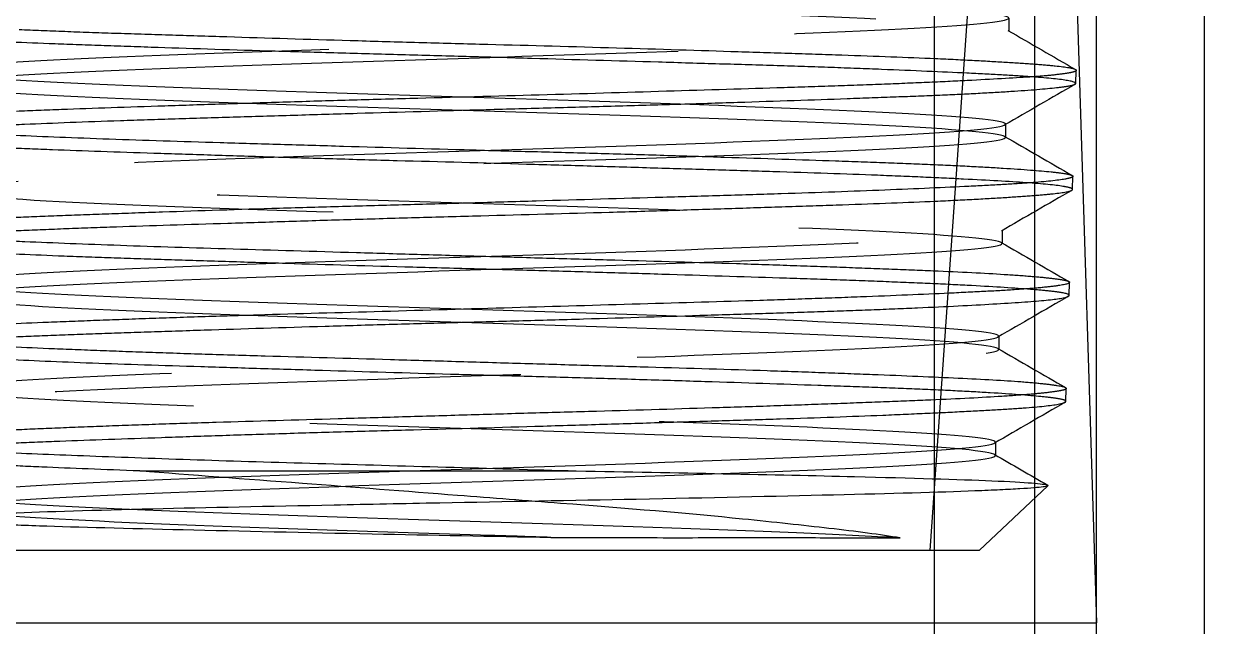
# Model space of a CAD drawing. Header units: millimetres. Extents: x -46397 to 283259, y -8690 to 23983.
# Drawn here: x 190693.79 to 190726.29, y 1613.79 to 1629.93 of the extents above; entities that cross this region are included whole.
import ezdxf

# ---------------------------------------------------------------- set-up
doc = ezdxf.new("R2010")
doc.units = ezdxf.units.MM
doc.linetypes.add('CENTER', pattern=[2, 1.25, -0.25, 0.25, -0.25])
doc.layers.get('Defpoints').update_dxf_attribs({"lineweight": 0})
doc.layers.add('DIM', color=8, linetype='Continuous')
doc.layers.add('mDƯỜNG TÂM', color=8, linetype='CENTER', lineweight=0)
doc.styles.add('GHI CHÚ 1', font='isocp_IV25.ttf', dxfattribs={"width": 0.8})
doc.dimstyles.new('1-30SCALE', dxfattribs={"dimtxt": 75, "dimasz": 75, "dimexe": 37.5, "dimexo": 30, "dimgap": 30, "dimtad": 1, "dimtoh": 1, "dimdec": 0, "dimdsep": 46, "dimtxsty": 'GHI CHÚ 1', "dimcen": 0.09, "dimclrd": 256, "dimclre": 256, "dimclrt": 2, "dimadec": 0, "dimazin": 0, "dimtfac": 1, "dimtdec": 0, "dimtofl": 0, "dimtmove": 0, "dimatfit": 3, "dimfxl": 1, "dimlwd": 0, "dimlwe": 0, "dimarcsym": 0})

# ---------------------------------------------------------------- blocks, each defined once
blk = doc.blocks.new('jh')
at = {"layer": 'mDƯỜNG TÂM', "color": 8, "ltscale": 50, "extrusion": (0, 1, 0)}
for p, q in [((567.274, 1412.577), (567.274, 1590.132)), ((570.54, 1590.132), (571.618, 1555.635)), ((569.971, 1537.624), (569.971, 1584.666)), ((571.618, 1412.577), (571.618, 1584.666)), ((574.519, 1537.624), (574.519, 1584.666)), ((567.159, 1557.582), (568.858, 1581.878)), ((569.266, 1571.868), (569.266, 1571.512)), ((571.067, 1570.111), (571.078, 1570.464)), ((569.179, 1569.022), (569.179, 1568.666)), ((570.978, 1567.267), (570.989, 1567.62)), ((569.09, 1566.176), (569.09, 1565.821)), ((570.89, 1564.424), (570.901, 1564.775)), ((568.998, 1563.331), (568.998, 1562.976)), ((570.801, 1561.58), (570.812, 1561.929)), ((568.908, 1560.487), (568.908, 1560.131)), ((545.957, 1559.715), (557.661, 1559.715)), ((568.473, 1557.582), (570.319, 1559.316)), ((568.473, 1557.582), (541.362, 1557.582)), ((538.218, 1555.635), (571.618, 1555.635))]:
    blk.add_line(p, q, dxfattribs=at)
at = {"layer": 'mDƯỜNG TÂM', "color": 8, "ltscale": 50}
blk.add_lwpolyline([(-606, 1500), (-606, 1549.993, -0.28449), (-491.034, 1738.664, -0.238987), (491.034, 1738.664, -0.28449), (606, 1549.993), (606, 1500)], format="xyb", close=True, dxfattribs=at)
blk.add_lwpolyline([(-600, 1500), (-600, 1550.014, -0.284518), (-488.321, 1733.312, -0.238987), (488.321, 1733.312, -0.284518), (600, 1550.014), (600, 1500)], format="xyb", dxfattribs=at)
for points, knots in [([(556.984, 1557.93), (556.451, 1557.947), (555.913, 1557.965), (552.412, 1558.079), (549.425, 1558.175), (544.546, 1558.368), (542.667, 1558.464), (540.754, 1558.657), (540.725, 1558.753), (542.536, 1558.946), (544.37, 1559.042), (549.196, 1559.235), (552.174, 1559.331), (558.118, 1559.523), (561.068, 1559.62), (565.792, 1559.812), (567.552, 1559.909), (569.192, 1560.101), (569.068, 1560.198), (566.975, 1560.39), (565.013, 1560.487), (560.007, 1560.679), (556.977, 1560.776), (551.025, 1560.968), (548.119, 1561.064), (543.565, 1561.257), (541.928, 1561.353), (540.566, 1561.546), (540.845, 1561.642), (543.216, 1561.835), (545.302, 1561.931), (550.478, 1562.124), (553.553, 1562.22), (559.497, 1562.413), (562.351, 1562.509), (566.725, 1562.702), (568.233, 1562.798), (569.312, 1562.991), (568.879, 1563.087), (566.233, 1563.28), (564.027, 1563.376), (558.694, 1563.569), (555.581, 1563.665), (549.658, 1563.858), (546.863, 1563.954), (542.682, 1564.146), (541.307, 1564.243), (540.516, 1564.435), (541.103, 1564.532), (544.019, 1564.724), (546.34, 1564.821), (551.819, 1565.013), (554.962, 1565.11), (560.849, 1565.302), (563.577, 1565.399), (567.555, 1565.591), (568.793, 1565.687), (569.292, 1565.88), (568.551, 1565.976), (565.37, 1566.169), (562.939, 1566.265), (557.327, 1566.458), (554.161, 1566.554), (548.324, 1566.747), (545.67, 1566.843), (541.907, 1567.036), (540.81, 1567.132), (540.606, 1567.325), (541.5, 1567.421), (544.94, 1567.614), (547.476, 1567.71), (553.208, 1567.903), (556.389, 1567.999), (562.161, 1568.192), (564.735, 1568.288), (568.272, 1568.481), (569.224, 1568.577), (569.131, 1568.77), (568.085, 1568.866), (564.394, 1569.058), (561.759, 1569.155), (555.919, 1569.347), (552.73, 1569.444), (547.039, 1569.636), (544.551, 1569.733), (541.25, 1569.925), (540.445, 1570.022), (540.837, 1570.214), (542.033, 1570.311), (545.969, 1570.503), (548.698, 1570.599), (554.632, 1570.792), (557.82, 1570.888), (563.418, 1571.081), (565.811, 1571.177), (568.867, 1571.37), (569.522, 1571.466), (568.83, 1571.659), (567.485, 1571.755), (563.313, 1571.948), (560.497, 1572.044), (554.483, 1572.237), (551.302, 1572.333), (545.813, 1572.526), (543.52, 1572.622), (540.718, 1572.815), (540.217, 1572.911), (541.209, 1573.104), (542.699, 1573.2), (547.099, 1573.393), (549.996, 1573.489), (556.076, 1573.681), (559.241, 1573.778), (564.608, 1573.97), (566.794, 1574.067), (569.334, 1574.259), (569.68, 1574.356), (568.389, 1574.548), (566.755, 1574.645), (562.137, 1574.837), (559.165, 1574.934), (553.034, 1575.126), (549.892, 1575.222), (544.662, 1575.415), (542.587, 1575.511), (540.318, 1575.704), (540.13, 1575.8), (541.719, 1575.993), (543.493, 1576.089), (548.319, 1576.282), (551.359, 1576.378), (557.527, 1576.571), (560.637, 1576.667), (565.718, 1576.86), (567.674, 1576.956), (569.666, 1577.149), (569.696, 1577.245), (567.81, 1577.438), (565.9, 1577.534), (560.875, 1577.727), (557.774, 1577.823), (551.585, 1578.016), (548.513, 1578.112), (543.596, 1578.304), (541.763, 1578.401), (540.056, 1578.593), (540.186, 1578.69), (542.364, 1578.882), (544.408, 1578.979), (549.62, 1579.171), (552.774, 1579.268), (558.97, 1579.46), (561.995, 1579.557), (566.736, 1579.749), (568.44, 1579.845), (569.858, 1580.038), (569.568, 1580.134), (567.099, 1580.327), (564.927, 1580.423), (559.539, 1580.616), (556.338, 1580.712), (550.15, 1580.905), (547.18, 1581.001), (542.627, 1581.194), (541.058, 1581.29), (539.935, 1581.483), (540.386, 1581.579), (543.14, 1581.772), (545.437, 1581.868), (550.988, 1582.061), (554.227, 1582.157), (560.392, 1582.35), (563.301, 1582.446), (567.652, 1582.639), (569.084, 1582.735), (569.906, 1582.928), (569.295, 1583.024), (566.26, 1583.216), (563.844, 1583.313), (558.142, 1583.505), (554.871, 1583.602), (548.745, 1583.794), (545.906, 1583.891), (541.767, 1584.083), (540.478, 1584.18), (539.96, 1584.372), (540.731, 1584.469), (542.967, 1584.599), (543.655, 1584.632), (544.43, 1584.666)], [0.0142017, 0.0142017, 0.0142017, 0.0142017, 0.015625, 0.015625, 0.0234375, 0.0234375, 0.03125, 0.03125, 0.0390625, 0.0390625, 0.046875, 0.046875, 0.0546875, 0.0546875, 0.0625, 0.0625, 0.0703125, 0.0703125, 0.078125, 0.078125, 0.0859375, 0.0859375, 0.09375, 0.09375, 0.1015625, 0.1015625, 0.109375, 0.109375, 0.1171875, 0.1171875, 0.125, 0.125, 0.1328125, 0.1328125, 0.140625, 0.140625, 0.1484375, 0.1484375, 0.15625, 0.15625, 0.1640625, 0.1640625, 0.171875, 0.171875, 0.1796875, 0.1796875, 0.1875, 0.1875, 0.1953125, 0.1953125, 0.203125, 0.203125, 0.2109375, 0.2109375, 0.21875, 0.21875, 0.2265625, 0.2265625, 0.234375, 0.234375, 0.2421875, 0.2421875, 0.25, 0.25, 0.2578125, 0.2578125, 0.265625, 0.265625, 0.2734375, 0.2734375, 0.28125, 0.28125, 0.2890625, 0.2890625, 0.296875, 0.296875, 0.3046875, 0.3046875, 0.3125, 0.3125, 0.3203125, 0.3203125, 0.328125, 0.328125, 0.3359375, 0.3359375, 0.34375, 0.34375, 0.3515625, 0.3515625, 0.359375, 0.359375, 0.3671875, 0.3671875, 0.375, 0.375, 0.3828125, 0.3828125, 0.390625, 0.390625, 0.3984375, 0.3984375, 0.40625, 0.40625, 0.4140625, 0.4140625, 0.421875, 0.421875, 0.4296875, 0.4296875, 0.4375, 0.4375, 0.4453125, 0.4453125, 0.453125, 0.453125, 0.4609375, 0.4609375, 0.46875, 0.46875, 0.4765625, 0.4765625, 0.484375, 0.484375, 0.4921875, 0.4921875, 0.5, 0.5, 0.5078125, 0.5078125, 0.515625, 0.515625, 0.5234375, 0.5234375, 0.53125, 0.53125, 0.5390625, 0.5390625, 0.546875, 0.546875, 0.5546875, 0.5546875, 0.5625, 0.5625, 0.5703125, 0.5703125, 0.578125, 0.578125, 0.5859375, 0.5859375, 0.59375, 0.59375, 0.6015625, 0.6015625, 0.609375, 0.609375, 0.6171875, 0.6171875, 0.625, 0.625, 0.6328125, 0.6328125, 0.640625, 0.640625, 0.6484375, 0.6484375, 0.65625, 0.65625, 0.6640625, 0.6640625, 0.671875, 0.671875, 0.6796875, 0.6796875, 0.6875, 0.6875, 0.6953125, 0.6953125, 0.703125, 0.703125, 0.7109375, 0.7109375, 0.71875, 0.71875, 0.7265625, 0.7265625, 0.734375, 0.734375, 0.7371154, 0.7371154, 0.7371154, 0.7371154]), ([(566.355, 1557.916), (565.579, 1557.96), (564.641, 1558.005), (561.254, 1558.145), (558.335, 1558.242), (552.412, 1558.434), (549.425, 1558.531), (544.546, 1558.723), (542.667, 1558.82), (540.754, 1559.012), (540.725, 1559.109), (542.536, 1559.301), (544.37, 1559.398), (549.196, 1559.59), (552.174, 1559.686), (558.118, 1559.879), (561.068, 1559.975), (565.792, 1560.168), (567.552, 1560.264), (569.192, 1560.457), (569.068, 1560.553), (566.975, 1560.746), (565.013, 1560.842), (560.007, 1561.035), (556.977, 1561.131), (551.025, 1561.324), (548.119, 1561.42), (543.565, 1561.613), (541.928, 1561.709), (540.566, 1561.902), (540.845, 1561.998), (543.216, 1562.191), (545.302, 1562.287), (550.478, 1562.48), (553.553, 1562.576), (559.497, 1562.768), (562.351, 1562.865), (566.725, 1563.057), (568.233, 1563.154), (569.312, 1563.346), (568.879, 1563.443), (566.233, 1563.635), (564.027, 1563.732), (558.694, 1563.924), (555.581, 1564.021), (549.658, 1564.213), (546.863, 1564.309), (542.682, 1564.502), (541.307, 1564.598), (540.516, 1564.791), (541.103, 1564.887), (544.019, 1565.08), (546.34, 1565.176), (551.819, 1565.369), (554.962, 1565.465), (560.849, 1565.658), (563.577, 1565.754), (567.555, 1565.947), (568.793, 1566.043), (569.292, 1566.236), (568.551, 1566.332), (565.37, 1566.525), (562.939, 1566.621), (557.327, 1566.814), (554.161, 1566.91), (548.324, 1567.103), (545.67, 1567.199), (541.907, 1567.391), (540.81, 1567.488), (540.606, 1567.68), (541.5, 1567.777), (544.94, 1567.969), (547.476, 1568.066), (553.208, 1568.258), (556.389, 1568.355), (562.161, 1568.547), (564.735, 1568.644), (568.272, 1568.836), (569.224, 1568.932), (569.131, 1569.125), (568.085, 1569.221), (564.394, 1569.414), (561.759, 1569.51), (555.919, 1569.703), (552.73, 1569.799), (547.039, 1569.992), (544.551, 1570.088), (541.25, 1570.281), (540.445, 1570.377), (540.837, 1570.57), (542.033, 1570.666), (545.969, 1570.859), (548.698, 1570.955), (554.632, 1571.148), (557.82, 1571.244), (563.418, 1571.437), (565.811, 1571.533), (568.867, 1571.726), (569.522, 1571.822), (568.83, 1572.015), (567.485, 1572.111), (563.313, 1572.303), (560.497, 1572.4), (554.483, 1572.592), (551.302, 1572.689), (545.813, 1572.881), (543.52, 1572.978), (540.718, 1573.17), (540.217, 1573.267), (541.209, 1573.459), (542.699, 1573.556), (547.099, 1573.748), (549.996, 1573.844), (556.076, 1574.037), (559.241, 1574.133), (564.608, 1574.326), (566.794, 1574.422), (569.334, 1574.615), (569.68, 1574.711), (568.389, 1574.904), (566.755, 1575), (562.137, 1575.193), (559.165, 1575.289), (553.034, 1575.482), (549.892, 1575.578), (544.662, 1575.771), (542.587, 1575.867), (540.318, 1576.06), (540.13, 1576.156), (541.719, 1576.349), (543.493, 1576.445), (548.319, 1576.638), (551.359, 1576.734), (557.527, 1576.926), (560.637, 1577.023), (565.718, 1577.215), (567.674, 1577.312), (569.666, 1577.504), (569.696, 1577.601), (567.81, 1577.793), (565.9, 1577.89), (560.875, 1578.082), (557.774, 1578.179), (551.585, 1578.371), (548.513, 1578.467), (543.596, 1578.66), (541.763, 1578.756), (540.056, 1578.949), (540.186, 1579.045), (542.364, 1579.238), (544.408, 1579.334), (549.62, 1579.527), (552.774, 1579.623), (558.97, 1579.816), (561.995, 1579.912), (566.736, 1580.105), (568.44, 1580.201), (569.858, 1580.394), (569.568, 1580.49), (567.099, 1580.683), (564.927, 1580.779), (559.539, 1580.972), (556.338, 1581.068), (550.15, 1581.261), (547.18, 1581.357), (542.627, 1581.549), (541.058, 1581.646), (539.935, 1581.838), (540.386, 1581.935), (543.14, 1582.127), (545.437, 1582.224), (550.988, 1582.416), (554.227, 1582.513), (560.392, 1582.705), (563.301, 1582.802), (567.652, 1582.994), (569.084, 1583.091), (569.906, 1583.283), (569.295, 1583.379), (566.26, 1583.572), (563.844, 1583.668), (558.142, 1583.861), (554.871, 1583.957), (548.745, 1584.15), (545.906, 1584.246), (541.767, 1584.439), (540.478, 1584.535), (540.188, 1584.643), (540.172, 1584.655), (540.17, 1584.666)], [0.0042069, 0.0042069, 0.0042069, 0.0042069, 0.0078125, 0.0078125, 0.015625, 0.015625, 0.0234375, 0.0234375, 0.03125, 0.03125, 0.0390625, 0.0390625, 0.046875, 0.046875, 0.0546875, 0.0546875, 0.0625, 0.0625, 0.0703125, 0.0703125, 0.078125, 0.078125, 0.0859375, 0.0859375, 0.09375, 0.09375, 0.1015625, 0.1015625, 0.109375, 0.109375, 0.1171875, 0.1171875, 0.125, 0.125, 0.1328125, 0.1328125, 0.140625, 0.140625, 0.1484375, 0.1484375, 0.15625, 0.15625, 0.1640625, 0.1640625, 0.171875, 0.171875, 0.1796875, 0.1796875, 0.1875, 0.1875, 0.1953125, 0.1953125, 0.203125, 0.203125, 0.2109375, 0.2109375, 0.21875, 0.21875, 0.2265625, 0.2265625, 0.234375, 0.234375, 0.2421875, 0.2421875, 0.25, 0.25, 0.2578125, 0.2578125, 0.265625, 0.265625, 0.2734375, 0.2734375, 0.28125, 0.28125, 0.2890625, 0.2890625, 0.296875, 0.296875, 0.3046875, 0.3046875, 0.3125, 0.3125, 0.3203125, 0.3203125, 0.328125, 0.328125, 0.3359375, 0.3359375, 0.34375, 0.34375, 0.3515625, 0.3515625, 0.359375, 0.359375, 0.3671875, 0.3671875, 0.375, 0.375, 0.3828125, 0.3828125, 0.390625, 0.390625, 0.3984375, 0.3984375, 0.40625, 0.40625, 0.4140625, 0.4140625, 0.421875, 0.421875, 0.4296875, 0.4296875, 0.4375, 0.4375, 0.4453125, 0.4453125, 0.453125, 0.453125, 0.4609375, 0.4609375, 0.46875, 0.46875, 0.4765625, 0.4765625, 0.484375, 0.484375, 0.4921875, 0.4921875, 0.5, 0.5, 0.5078125, 0.5078125, 0.515625, 0.515625, 0.5234375, 0.5234375, 0.53125, 0.53125, 0.5390625, 0.5390625, 0.546875, 0.546875, 0.5546875, 0.5546875, 0.5625, 0.5625, 0.5703125, 0.5703125, 0.578125, 0.578125, 0.5859375, 0.5859375, 0.59375, 0.59375, 0.6015625, 0.6015625, 0.609375, 0.609375, 0.6171875, 0.6171875, 0.625, 0.625, 0.6328125, 0.6328125, 0.640625, 0.640625, 0.6484375, 0.6484375, 0.65625, 0.65625, 0.6640625, 0.6640625, 0.671875, 0.671875, 0.6796875, 0.6796875, 0.6875, 0.6875, 0.6953125, 0.6953125, 0.703125, 0.703125, 0.7109375, 0.7109375, 0.71875, 0.71875, 0.7265625, 0.7265625, 0.7275, 0.7275, 0.7275, 0.7275]), ([(543.94, 1571.511), (544.369, 1571.494), (544.817, 1571.479), (545.282, 1571.463), (545.748, 1571.448), (546.231, 1571.432), (546.733, 1571.416)], [0.482545241, 0.482545241, 0.482545241, 0.482545241, 0.483659157, 0.483659157, 0.483659157, 0.484773073, 0.484773073, 0.484773073, 0.484773073]), ([(554.714, 1570.832), (554.131, 1570.848), (553.552, 1570.865), (552.977, 1570.88), (552.402, 1570.896), (551.832, 1570.912), (551.265, 1570.927)], [0.249323701, 0.249323701, 0.249323701, 0.249323701, 0.250431806, 0.250431806, 0.250431806, 0.251539912, 0.251539912, 0.251539912, 0.251539912]), ([(567.298, 1570.782), (567.674, 1570.765), (568.027, 1570.748), (568.35, 1570.731), (568.673, 1570.714), (568.968, 1570.697), (569.237, 1570.681)], [0.499253976, 0.499253976, 0.499253976, 0.499253976, 0.500367891, 0.500367891, 0.500367891, 0.501481807, 0.501481807, 0.501481807, 0.501481807]), ([(568.143, 1570.388), (567.477, 1570.42), (566.715, 1570.454), (565.856, 1570.488), (565.426, 1570.505), (564.972, 1570.522), (564.504, 1570.539)], [0.239350753, 0.239350753, 0.239350753, 0.239350753, 0.241566963, 0.241566963, 0.241566963, 0.242675069, 0.242675069, 0.242675069, 0.242675069]), ([(569.237, 1570.681), (569.505, 1570.664), (569.746, 1570.648), (569.959, 1570.632), (570.173, 1570.616), (570.358, 1570.6), (570.511, 1570.584)], [0.501481807, 0.501481807, 0.501481807, 0.501481807, 0.502595723, 0.502595723, 0.502595723, 0.503709638, 0.503709638, 0.503709638, 0.503709638]), ([(570.856, 1570.387), (570.76, 1570.371), (570.634, 1570.355), (570.477, 1570.339), (570.32, 1570.323), (570.13, 1570.307), (569.912, 1570.291)], [0.508165301, 0.508165301, 0.508165301, 0.508165301, 0.509279217, 0.509279217, 0.509279217, 0.510393132, 0.510393132, 0.510393132, 0.510393132]), ([(567.215, 1570.144), (566.835, 1570.127), (566.434, 1570.11), (566.013, 1570.094), (565.592, 1570.077), (565.15, 1570.061), (564.688, 1570.045)], [0.513734879, 0.513734879, 0.513734879, 0.513734879, 0.514848795, 0.514848795, 0.514848795, 0.51596271, 0.51596271, 0.51596271, 0.51596271]), ([(571.056, 1570.095), (571.099, 1570.127), (571.018, 1570.16), (570.81, 1570.195), (570.601, 1570.229), (570.271, 1570.262), (569.826, 1570.294)], [0.232702121, 0.232702121, 0.232702121, 0.232702121, 0.234918331, 0.234918331, 0.234918331, 0.237134542, 0.237134542, 0.237134542, 0.237134542]), ([(553.195, 1569.705), (552.612, 1569.689), (552.034, 1569.673), (551.467, 1569.657), (550.9, 1569.641), (550.342, 1569.624), (549.793, 1569.607), (549.244, 1569.59), (548.704, 1569.573), (548.173, 1569.556)], [0.52376012, 0.52376012, 0.52376012, 0.52376012, 0.524874036, 0.524874036, 0.524874036, 0.525987951, 0.525987951, 0.525987951, 0.527101867, 0.527101867, 0.527101867, 0.527101867]), ([(560.371, 1569.556), (560.919, 1569.573), (561.463, 1569.59), (561.987, 1569.607), (563.036, 1569.641), (564.017, 1569.675), (564.929, 1569.707)], [0.220512962, 0.220512962, 0.220512962, 0.220512962, 0.221621067, 0.221621067, 0.221621067, 0.223837278, 0.223837278, 0.223837278, 0.223837278]), ([(552.857, 1568.037), (552.279, 1568.053), (551.699, 1568.069), (551.133, 1568.085), (550.567, 1568.101), (550.012, 1568.118), (549.467, 1568.135)], [0.186161697, 0.186161697, 0.186161697, 0.186161697, 0.187269802, 0.187269802, 0.187269802, 0.188377907, 0.188377907, 0.188377907, 0.188377907]), ([(560.015, 1568.186), (560.569, 1568.169), (561.116, 1568.152), (561.644, 1568.135), (562.7, 1568.101), (563.693, 1568.067), (564.623, 1568.035)], [0.558291505, 0.558291505, 0.558291505, 0.558291505, 0.55940542, 0.55940542, 0.55940542, 0.561633252, 0.561633252, 0.561633252, 0.561633252]), ([(565.746, 1567.647), (564.889, 1567.68), (563.954, 1567.711), (562.941, 1567.743), (562.434, 1567.758), (561.91, 1567.774), (561.378, 1567.79)], [0.177296854, 0.177296854, 0.177296854, 0.177296854, 0.179513065, 0.179513065, 0.179513065, 0.18062117, 0.18062117, 0.18062117, 0.18062117]), ([(570.402, 1567.74), (570.558, 1567.724), (570.685, 1567.708), (570.779, 1567.693), (570.873, 1567.677), (570.935, 1567.661), (570.966, 1567.645)], [0.568316746, 0.568316746, 0.568316746, 0.568316746, 0.569430661, 0.569430661, 0.569430661, 0.570544577, 0.570544577, 0.570544577, 0.570544577]), ([(570.966, 1567.645), (570.997, 1567.629), (570.997, 1567.613), (570.965, 1567.596), (570.934, 1567.579), (570.87, 1567.562), (570.774, 1567.545)], [0.570544577, 0.570544577, 0.570544577, 0.570544577, 0.571658493, 0.571658493, 0.571658493, 0.572772408, 0.572772408, 0.572772408, 0.572772408]), ([(565.94, 1567.249), (565.085, 1567.215), (564.159, 1567.182), (563.164, 1567.151), (562.666, 1567.135), (562.151, 1567.119), (561.618, 1567.103), (561.085, 1567.087), (560.541, 1567.071), (559.99, 1567.055), (558.889, 1567.023), (557.756, 1566.988), (556.592, 1566.954)], [0.579455902, 0.579455902, 0.579455902, 0.579455902, 0.581683733, 0.581683733, 0.581683733, 0.582797649, 0.582797649, 0.582797649, 0.583911565, 0.583911565, 0.583911565, 0.586139396, 0.586139396, 0.586139396, 0.586139396]), ([(569.84, 1567.446), (569.625, 1567.43), (569.378, 1567.414), (569.103, 1567.398), (568.827, 1567.382), (568.526, 1567.366), (568.2, 1567.35)], [0.575000239, 0.575000239, 0.575000239, 0.575000239, 0.576114155, 0.576114155, 0.576114155, 0.577228071, 0.577228071, 0.577228071, 0.577228071]), ([(553.108, 1566.855), (552.533, 1566.84), (551.96, 1566.824), (551.39, 1566.808), (550.82, 1566.792), (550.254, 1566.776), (549.704, 1566.76)], [0.588367227, 0.588367227, 0.588367227, 0.588367227, 0.589481143, 0.589481143, 0.589481143, 0.590595058, 0.590595058, 0.590595058, 0.590595058]), ([(568.339, 1567.005), (568.66, 1567.022), (568.952, 1567.039), (569.215, 1567.056), (569.479, 1567.073), (569.715, 1567.089), (569.922, 1567.105)], [0.162891485, 0.162891485, 0.162891485, 0.162891485, 0.16399959, 0.16399959, 0.16399959, 0.165107695, 0.165107695, 0.165107695, 0.165107695]), ([(546.562, 1566.658), (546.064, 1566.641), (545.579, 1566.625), (545.118, 1566.608), (544.658, 1566.592), (544.219, 1566.576), (543.802, 1566.56), (543.385, 1566.544), (542.99, 1566.529), (542.616, 1566.513)], [0.59282289, 0.59282289, 0.59282289, 0.59282289, 0.593936805, 0.593936805, 0.593936805, 0.595050721, 0.595050721, 0.595050721, 0.596164637, 0.596164637, 0.596164637, 0.596164637]), ([(553.349, 1566.515), (553.93, 1566.531), (554.519, 1566.547), (555.101, 1566.563), (556.264, 1566.595), (557.414, 1566.625), (558.55, 1566.658)], [0.151810431, 0.151810431, 0.151810431, 0.151810431, 0.152918537, 0.152918537, 0.152918537, 0.155134747, 0.155134747, 0.155134747, 0.155134747]), ([(558.55, 1566.658), (559.117, 1566.675), (559.684, 1566.692), (560.234, 1566.709), (560.783, 1566.727), (561.319, 1566.744), (561.842, 1566.76)], [0.155134747, 0.155134747, 0.155134747, 0.155134747, 0.156242853, 0.156242853, 0.156242853, 0.157350958, 0.157350958, 0.157350958, 0.157350958]), ([(540.805, 1566.067), (541.359, 1566.1), (542.019, 1566.135), (542.774, 1566.169), (543.152, 1566.186), (543.554, 1566.202), (543.982, 1566.219), (544.409, 1566.235), (544.86, 1566.252), (545.324, 1566.268)], [0.141837483, 0.141837483, 0.141837483, 0.141837483, 0.144053694, 0.144053694, 0.144053694, 0.145161799, 0.145161799, 0.145161799, 0.146269905, 0.146269905, 0.146269905, 0.146269905]), ([(540.87, 1565.969), (541.149, 1565.953), (541.454, 1565.938), (541.787, 1565.922), (542.12, 1565.906), (542.481, 1565.889), (542.868, 1565.872)], [0.608417709, 0.608417709, 0.608417709, 0.608417709, 0.609531624, 0.609531624, 0.609531624, 0.61064554, 0.61064554, 0.61064554, 0.61064554]), ([(545.268, 1565.428), (544.803, 1565.443), (544.353, 1565.459), (543.928, 1565.475), (543.078, 1565.508), (542.327, 1565.542), (541.674, 1565.576)], [0.127432114, 0.127432114, 0.127432114, 0.127432114, 0.128540219, 0.128540219, 0.128540219, 0.13075643, 0.13075643, 0.13075643, 0.13075643]), ([(551.771, 1565.576), (552.345, 1565.559), (552.925, 1565.542), (553.503, 1565.525), (554.081, 1565.508), (554.66, 1565.491), (555.239, 1565.474)], [0.617329034, 0.617329034, 0.617329034, 0.617329034, 0.618442949, 0.618442949, 0.618442949, 0.619556865, 0.619556865, 0.619556865, 0.619556865]), ([(558.7, 1565.377), (559.829, 1565.346), (560.918, 1565.314), (561.966, 1565.28), (562.491, 1565.263), (563.004, 1565.245), (563.494, 1565.228), (563.985, 1565.211), (564.456, 1565.194), (564.908, 1565.178)], [0.621784696, 0.621784696, 0.621784696, 0.621784696, 0.624012528, 0.624012528, 0.624012528, 0.625126443, 0.625126443, 0.625126443, 0.626240359, 0.626240359, 0.626240359, 0.626240359]), ([(560.167, 1564.983), (559.616, 1565), (559.049, 1565.017), (558.482, 1565.034), (557.915, 1565.051), (557.344, 1565.068), (556.769, 1565.084), (556.194, 1565.1), (555.615, 1565.116), (555.032, 1565.132)], [0.117459166, 0.117459166, 0.117459166, 0.117459166, 0.118567271, 0.118567271, 0.118567271, 0.119675376, 0.119675376, 0.119675376, 0.120783482, 0.120783482, 0.120783482, 0.120783482]), ([(569.935, 1564.932), (570.134, 1564.915), (570.303, 1564.898), (570.44, 1564.881), (570.578, 1564.865), (570.686, 1564.849), (570.762, 1564.833)], [0.631809937, 0.631809937, 0.631809937, 0.631809937, 0.632923853, 0.632923853, 0.632923853, 0.634037768, 0.634037768, 0.634037768, 0.634037768]), ([(564.075, 1564.338), (563.595, 1564.321), (563.1, 1564.304), (562.592, 1564.288), (561.575, 1564.255), (560.5, 1564.224), (559.374, 1564.192), (558.247, 1564.16), (557.104, 1564.126), (555.947, 1564.092)], [0.645176925, 0.645176925, 0.645176925, 0.645176925, 0.64629084, 0.64629084, 0.64629084, 0.648518672, 0.648518672, 0.648518672, 0.650746503, 0.650746503, 0.650746503, 0.650746503]), ([(568.842, 1564.194), (569.41, 1564.227), (569.874, 1564.259), (570.209, 1564.29), (570.544, 1564.322), (570.757, 1564.354), (570.845, 1564.389)], [0.09972948, 0.09972948, 0.09972948, 0.09972948, 0.101945691, 0.101945691, 0.101945691, 0.104161902, 0.104161902, 0.104161902, 0.104161902]), ([(546.205, 1562.901), (546.69, 1562.884), (547.192, 1562.868), (547.711, 1562.851), (548.23, 1562.835), (548.769, 1562.818), (549.316, 1562.802)], [0.677480478, 0.677480478, 0.677480478, 0.677480478, 0.678594394, 0.678594394, 0.678594394, 0.67970831, 0.67970831, 0.67970831, 0.67970831]), ([(552.683, 1562.706), (553.259, 1562.689), (553.844, 1562.672), (554.429, 1562.655), (555.014, 1562.637), (555.595, 1562.62), (556.172, 1562.603)], [0.681936141, 0.681936141, 0.681936141, 0.681936141, 0.683050057, 0.683050057, 0.683050057, 0.684163972, 0.684163972, 0.684163972, 0.684163972]), ([(557.769, 1562.209), (557.2, 1562.225), (556.625, 1562.241), (556.045, 1562.257), (555.466, 1562.273), (554.878, 1562.289), (554.293, 1562.305)], [0.055405267, 0.055405267, 0.055405267, 0.055405267, 0.056513372, 0.056513372, 0.056513372, 0.057621478, 0.057621478, 0.057621478, 0.057621478]), ([(570.131, 1561.709), (569.795, 1561.741), (569.342, 1561.775), (568.772, 1561.81), (568.487, 1561.827), (568.17, 1561.845), (567.831, 1561.862)], [0.044324213, 0.044324213, 0.044324213, 0.044324213, 0.046540424, 0.046540424, 0.046540424, 0.047648529, 0.047648529, 0.047648529, 0.047648529]), ([(561.506, 1561.41), (560.446, 1561.377), (559.346, 1561.345), (558.205, 1561.313), (557.635, 1561.297), (557.052, 1561.281), (556.472, 1561.264)], [0.710897948, 0.710897948, 0.710897948, 0.710897948, 0.713125779, 0.713125779, 0.713125779, 0.714239695, 0.714239695, 0.714239695, 0.714239695]), ([(567.09, 1561.264), (567.465, 1561.281), (567.813, 1561.298), (568.134, 1561.314), (568.455, 1561.331), (568.75, 1561.347), (569.017, 1561.363)], [0.034351265, 0.034351265, 0.034351265, 0.034351265, 0.035459371, 0.035459371, 0.035459371, 0.036567476, 0.036567476, 0.036567476, 0.036567476]), ([(553.082, 1560.814), (554.239, 1560.846), (555.397, 1560.878), (556.556, 1560.913), (557.135, 1560.93), (557.718, 1560.948), (558.288, 1560.965)], [0.024378317, 0.024378317, 0.024378317, 0.024378317, 0.026594528, 0.026594528, 0.026594528, 0.027702633, 0.027702633, 0.027702633, 0.027702633]), ([(558.288, 1560.965), (558.857, 1560.982), (559.416, 1560.999), (559.965, 1561.016), (560.514, 1561.032), (561.053, 1561.048), (561.582, 1561.065)], [0.027702633, 0.027702633, 0.027702633, 0.027702633, 0.028810739, 0.028810739, 0.028810739, 0.029918844, 0.029918844, 0.029918844, 0.029918844]), ([(539.835, 1560.367), (540.015, 1560.349), (540.225, 1560.332), (540.462, 1560.315), (540.938, 1560.281), (541.527, 1560.247), (542.231, 1560.215), (542.934, 1560.182), (543.728, 1560.151), (544.609, 1560.118)], [0.734290176, 0.734290176, 0.734290176, 0.734290176, 0.735404092, 0.735404092, 0.735404092, 0.737631923, 0.737631923, 0.737631923, 0.739859754, 0.739859754, 0.739859754, 0.739859754]), ([(544.609, 1560.118), (545.49, 1560.085), (546.47, 1560.049), (547.495, 1560.015), (548.52, 1559.981), (549.598, 1559.948), (550.73, 1559.916), (551.862, 1559.883), (553.01, 1559.852), (554.168, 1559.819), (555.326, 1559.785), (556.504, 1559.75), (557.661, 1559.715)], [0.739859754, 0.739859754, 0.739859754, 0.739859754, 0.742087586, 0.742087586, 0.742087586, 0.744315417, 0.744315417, 0.744315417, 0.746543248, 0.746543248, 0.746543248, 0.748771079, 0.748771079, 0.748771079, 0.748771079]), ([(557.661, 1559.715), (559.029, 1559.689), (560.358, 1559.665), (562.887, 1559.616), (564.068, 1559.59), (566.667, 1559.524), (567.924, 1559.487), (569.768, 1559.411), (570.21, 1559.371), (570.395, 1559.301), (570.149, 1559.269), (569.256, 1559.215), (568.852, 1559.195), (567.396, 1559.138), (566.104, 1559.104), (562.993, 1559.03), (561.189, 1558.989), (557.561, 1558.918), (555.777, 1558.887), (553.041, 1558.833), (552.092, 1558.814), (549.413, 1558.759), (547.76, 1558.727), (544.754, 1558.654), (543.449, 1558.614), (542.002, 1558.559), (541.612, 1558.542), (540.617, 1558.486), (540.391, 1558.445), (540.584, 1558.376), (540.988, 1558.342), (542.244, 1558.282), (542.717, 1558.263), (544.309, 1558.208), (545.616, 1558.176), (548.661, 1558.103), (550.391, 1558.063), (553.775, 1557.995), (555.394, 1557.964), (556.984, 1557.93)], [-5.991371, -5.991371, -5.991371, -5.991371, -5.756166, -5.756166, -5.51587, -5.51587, -5.167354, -5.167354, -4.794198, -4.794198, -4.422975, -4.422975, -4.225, -4.225, -3.835017, -3.835017, -3.438431, -3.438431, -3.085621, -3.085621, -2.895458, -2.895458, -2.534856, -2.534856, -2.151513, -2.151513, -1.969769, -1.969769, -1.564136, -1.564136, -1.177055, -1.177055, -1.000421, -1.000421, -0.66023, -0.66023, -0.308798, -0.308798, 0, 0, 0, 0]), ([(566.355, 1557.916), (565.821, 1558.004), (565.179, 1558.088), (563.751, 1558.253), (562.968, 1558.338), (560.647, 1558.572), (559.003, 1558.71), (556.337, 1558.913), (555.402, 1558.983), (553.079, 1559.165), (551.684, 1559.275), (548.779, 1559.496), (547.32, 1559.601), (545.957, 1559.715)], [-1.494979, -1.494979, -1.494979, -1.494979, -1.287461, -1.287461, -1.092573, -1.092573, -0.748624, -0.748624, -0.571424, -0.571424, -0.302102, -0.302102, -0.000001, -0.000001, -0.000001, -0.000001]), ([(556.984, 1557.93), (557.959, 1557.927), (558.917, 1557.924), (560.688, 1557.923), (561.507, 1557.924), (563.062, 1557.925), (563.791, 1557.925), (565.168, 1557.92), (565.803, 1557.917), (566.355, 1557.916)], [-0.7261823, -0.7261823, -0.7261823, -0.7261823, -0.537151, -0.537151, -0.3630117, -0.3630117, -0.1860264, -0.1860264, 0, 0, 0, 0])]:
    blk.add_open_spline(points, degree=3, knots=knots, dxfattribs=at)
for points in [[(542.716, 1571.56), (543.099, 1571.543), (543.51, 1571.527), (543.94, 1571.511)], [(546.733, 1571.416), (547.235, 1571.401), (547.758, 1571.385), (548.291, 1571.368)], [(548.291, 1571.368), (549.359, 1571.334), (550.461, 1571.3), (551.597, 1571.267)], [(569.245, 1571.537), (569.849, 1571.187), (570.453, 1570.838), (571.058, 1570.488)], [(543.681, 1571.173), (542.847, 1571.205), (542.1, 1571.235), (541.449, 1571.267)], [(545.001, 1571.125), (544.538, 1571.142), (544.099, 1571.158), (543.681, 1571.173)], [(546.442, 1571.075), (545.947, 1571.092), (545.464, 1571.109), (545.001, 1571.125)], [(549.581, 1570.975), (548.478, 1571.007), (547.432, 1571.041), (546.442, 1571.075)], [(551.597, 1571.267), (552.165, 1571.25), (552.744, 1571.234), (553.328, 1571.218)], [(553.328, 1571.218), (553.911, 1571.202), (554.492, 1571.186), (555.072, 1571.17)], [(555.072, 1571.17), (556.231, 1571.139), (557.382, 1571.109), (558.527, 1571.075)], [(558.527, 1571.075), (559.671, 1571.041), (560.767, 1571.007), (561.815, 1570.974)], [(551.265, 1570.927), (550.699, 1570.943), (550.133, 1570.958), (549.581, 1570.975)], [(556.466, 1570.782), (555.886, 1570.799), (555.297, 1570.816), (554.714, 1570.832)], [(559.867, 1570.682), (558.758, 1570.714), (557.625, 1570.748), (556.466, 1570.782)], [(561.815, 1570.974), (562.339, 1570.957), (562.851, 1570.941), (563.35, 1570.925)], [(563.35, 1570.925), (563.85, 1570.909), (564.332, 1570.893), (564.792, 1570.878)], [(564.792, 1570.878), (565.711, 1570.846), (566.547, 1570.816), (567.298, 1570.782)], [(561.504, 1570.634), (560.971, 1570.65), (560.421, 1570.666), (559.867, 1570.682)], [(563.052, 1570.587), (562.552, 1570.603), (562.036, 1570.619), (561.504, 1570.634)], [(564.504, 1570.539), (564.036, 1570.555), (563.552, 1570.571), (563.052, 1570.587)], [(569.069, 1570.341), (568.787, 1570.357), (568.477, 1570.372), (568.143, 1570.388)], [(570.511, 1570.584), (570.816, 1570.553), (570.999, 1570.522), (571.057, 1570.489)], [(571.05, 1570.437), (571.016, 1570.42), (570.951, 1570.404), (570.856, 1570.387)], [(571.057, 1570.489), (571.087, 1570.472), (571.084, 1570.454), (571.05, 1570.437)], [(568.278, 1570.195), (567.951, 1570.178), (567.594, 1570.161), (567.215, 1570.144)], [(569.912, 1570.291), (569.477, 1570.26), (568.931, 1570.229), (568.278, 1570.195)], [(569.826, 1570.294), (569.603, 1570.31), (569.351, 1570.325), (569.069, 1570.341)], [(571.049, 1570.091), (570.419, 1569.726), (569.789, 1569.362), (569.158, 1568.998)], [(570.897, 1570.048), (570.982, 1570.064), (571.034, 1570.079), (571.056, 1570.095)], [(556.671, 1569.8), (555.518, 1569.767), (554.359, 1569.736), (553.195, 1569.705)], [(560.081, 1569.901), (558.982, 1569.868), (557.825, 1569.833), (556.671, 1569.8)], [(563.238, 1569.998), (562.233, 1569.967), (561.18, 1569.935), (560.081, 1569.901)], [(564.688, 1570.045), (564.225, 1570.03), (563.741, 1570.014), (563.238, 1569.998)], [(564.929, 1569.707), (565.385, 1569.723), (565.827, 1569.739), (566.244, 1569.755)], [(566.244, 1569.755), (566.66, 1569.77), (567.051, 1569.786), (567.418, 1569.801)], [(567.418, 1569.801), (567.785, 1569.817), (568.127, 1569.833), (568.444, 1569.85)], [(568.444, 1569.85), (568.762, 1569.867), (569.055, 1569.884), (569.32, 1569.901)], [(569.32, 1569.901), (569.85, 1569.935), (570.259, 1569.968), (570.55, 1570)], [(570.55, 1570), (570.696, 1570.016), (570.812, 1570.032), (570.897, 1570.048)], [(543.856, 1569.411), (543.432, 1569.395), (543.026, 1569.379), (542.648, 1569.363)], [(546.624, 1569.506), (545.628, 1569.473), (544.704, 1569.443), (543.856, 1569.411)], [(548.173, 1569.556), (547.642, 1569.539), (547.122, 1569.523), (546.624, 1569.506)], [(551.786, 1569.313), (552.927, 1569.347), (554.08, 1569.381), (555.246, 1569.413)], [(555.246, 1569.413), (555.828, 1569.429), (556.417, 1569.445), (556.994, 1569.461)], [(556.994, 1569.461), (557.572, 1569.477), (558.142, 1569.492), (558.705, 1569.508)], [(558.705, 1569.508), (559.268, 1569.523), (559.823, 1569.539), (560.371, 1569.556)], [(542.864, 1569.019), (543.634, 1569.053), (544.49, 1569.086), (545.436, 1569.119)], [(545.436, 1569.119), (545.908, 1569.135), (546.402, 1569.151), (546.906, 1569.167)], [(546.906, 1569.167), (547.409, 1569.183), (547.927, 1569.198), (548.457, 1569.214)], [(548.457, 1569.214), (548.987, 1569.23), (549.531, 1569.245), (550.088, 1569.262)], [(550.088, 1569.262), (550.645, 1569.279), (551.215, 1569.296), (551.786, 1569.313)], [(541.777, 1568.968), (542.115, 1568.985), (542.479, 1569.002), (542.864, 1569.019)], [(542.612, 1568.724), (543.361, 1568.69), (544.201, 1568.657), (545.134, 1568.624)], [(545.134, 1568.624), (546.067, 1568.591), (547.06, 1568.561), (548.111, 1568.529)], [(548.111, 1568.529), (548.636, 1568.513), (549.176, 1568.497), (549.731, 1568.481)], [(549.731, 1568.481), (550.287, 1568.464), (550.85, 1568.447), (551.417, 1568.43)], [(569.158, 1568.691), (569.763, 1568.341), (570.367, 1567.992), (570.971, 1567.643)], [(543.609, 1568.332), (543.195, 1568.347), (542.798, 1568.363), (542.43, 1568.379)], [(546.331, 1568.236), (545.345, 1568.269), (544.438, 1568.3), (543.609, 1568.332)], [(547.864, 1568.186), (547.34, 1568.203), (546.825, 1568.22), (546.331, 1568.236)], [(549.467, 1568.135), (548.922, 1568.152), (548.388, 1568.169), (547.864, 1568.186)], [(551.417, 1568.43), (552.55, 1568.396), (553.701, 1568.362), (554.871, 1568.33)], [(554.871, 1568.33), (555.457, 1568.313), (556.043, 1568.297), (556.621, 1568.282)], [(556.621, 1568.282), (557.198, 1568.266), (557.77, 1568.251), (558.336, 1568.235)], [(558.336, 1568.235), (558.901, 1568.219), (559.461, 1568.203), (560.015, 1568.186)], [(556.33, 1567.941), (555.172, 1567.975), (554.014, 1568.006), (552.857, 1568.037)], [(558.065, 1567.891), (557.492, 1567.908), (556.909, 1567.925), (556.33, 1567.941)], [(559.752, 1567.84), (559.2, 1567.857), (558.638, 1567.874), (558.065, 1567.891)], [(561.378, 1567.79), (560.846, 1567.806), (560.304, 1567.823), (559.752, 1567.84)], [(564.623, 1568.035), (565.088, 1568.019), (565.538, 1568.003), (565.961, 1567.987)], [(565.961, 1567.987), (566.384, 1567.972), (566.782, 1567.956), (567.158, 1567.94)], [(567.158, 1567.94), (567.533, 1567.924), (567.884, 1567.908), (568.211, 1567.891)], [(568.211, 1567.891), (568.538, 1567.874), (568.843, 1567.857), (569.116, 1567.84)], [(569.116, 1567.84), (569.662, 1567.806), (570.091, 1567.773), (570.402, 1567.74)], [(566.972, 1567.596), (566.584, 1567.613), (566.174, 1567.63), (565.746, 1567.647)], [(568.052, 1567.545), (567.719, 1567.561), (567.359, 1567.579), (566.972, 1567.596)], [(569.735, 1567.448), (569.281, 1567.48), (568.719, 1567.511), (568.052, 1567.545)], [(570.774, 1567.545), (570.584, 1567.51), (570.272, 1567.478), (569.84, 1567.446)], [(568.2, 1567.35), (567.547, 1567.318), (566.795, 1567.284), (565.94, 1567.249)], [(570.958, 1567.244), (570.328, 1566.88), (569.698, 1566.516), (569.069, 1566.152)], [(570.722, 1567.351), (570.515, 1567.385), (570.188, 1567.416), (569.735, 1567.448)], [(569.922, 1567.105), (570.129, 1567.121), (570.309, 1567.137), (570.457, 1567.153)], [(570.457, 1567.153), (570.752, 1567.185), (570.921, 1567.216), (570.966, 1567.249)], [(570.939, 1567.3), (570.897, 1567.318), (570.825, 1567.335), (570.722, 1567.351)], [(570.966, 1567.249), (570.989, 1567.266), (570.98, 1567.283), (570.939, 1567.3)], [(554.842, 1566.904), (554.262, 1566.887), (553.684, 1566.871), (553.108, 1566.855)], [(556.592, 1566.954), (556.01, 1566.937), (555.423, 1566.92), (554.842, 1566.904)], [(561.842, 1566.76), (562.364, 1566.777), (562.873, 1566.794), (563.368, 1566.81)], [(563.368, 1566.81), (563.863, 1566.826), (564.347, 1566.842), (564.807, 1566.858)], [(564.807, 1566.858), (565.726, 1566.89), (566.556, 1566.92), (567.297, 1566.954)], [(567.297, 1566.954), (567.668, 1566.971), (568.018, 1566.988), (568.339, 1567.005)], [(549.704, 1566.76), (548.605, 1566.727), (547.557, 1566.692), (546.562, 1566.658)], [(551.628, 1566.465), (552.195, 1566.481), (552.768, 1566.498), (553.349, 1566.515)], [(545.324, 1566.268), (546.254, 1566.299), (547.251, 1566.33), (548.316, 1566.363)], [(548.316, 1566.363), (548.849, 1566.379), (549.397, 1566.396), (549.949, 1566.414)], [(549.949, 1566.414), (550.502, 1566.431), (551.061, 1566.448), (551.628, 1566.465)], [(542.868, 1565.872), (543.641, 1565.838), (544.496, 1565.804), (545.432, 1565.771)], [(569.068, 1565.845), (569.673, 1565.496), (570.278, 1565.146), (570.883, 1564.796)], [(545.432, 1565.771), (546.367, 1565.737), (547.393, 1565.705), (548.454, 1565.673)], [(548.454, 1565.673), (549.516, 1565.642), (550.621, 1565.61), (551.771, 1565.576)], [(546.71, 1565.38), (546.213, 1565.396), (545.732, 1565.412), (545.268, 1565.428)], [(548.251, 1565.331), (547.721, 1565.348), (547.207, 1565.364), (546.71, 1565.38)], [(549.884, 1565.28), (549.331, 1565.297), (548.782, 1565.314), (548.251, 1565.331)], [(553.281, 1565.179), (552.121, 1565.211), (550.989, 1565.245), (549.884, 1565.28)], [(555.032, 1565.132), (554.45, 1565.147), (553.86, 1565.163), (553.281, 1565.179)], [(555.239, 1565.474), (555.818, 1565.458), (556.398, 1565.441), (556.978, 1565.425)], [(556.978, 1565.425), (557.559, 1565.409), (558.136, 1565.393), (558.7, 1565.377)], [(563.304, 1564.883), (562.314, 1564.915), (561.269, 1564.948), (560.167, 1564.983)], [(564.742, 1564.835), (564.282, 1564.851), (563.798, 1564.867), (563.304, 1564.883)], [(564.908, 1565.178), (565.36, 1565.161), (565.792, 1565.145), (566.205, 1565.129)], [(566.205, 1565.129), (566.618, 1565.113), (567.012, 1565.097), (567.377, 1565.081)], [(567.377, 1565.081), (568.106, 1565.05), (568.729, 1565.018), (569.245, 1564.983)], [(569.245, 1564.983), (569.503, 1564.966), (569.735, 1564.949), (569.935, 1564.932)], [(566.055, 1564.787), (565.64, 1564.804), (565.203, 1564.82), (564.742, 1564.835)], [(567.233, 1564.738), (566.863, 1564.754), (566.47, 1564.771), (566.055, 1564.787)], [(568.272, 1564.686), (567.952, 1564.703), (567.603, 1564.721), (567.233, 1564.738)], [(568.76, 1564.537), (568.47, 1564.521), (568.149, 1564.505), (567.802, 1564.489)], [(569.851, 1564.587), (569.439, 1564.618), (568.914, 1564.651), (568.272, 1564.686)], [(569.546, 1564.585), (569.313, 1564.568), (569.051, 1564.552), (568.76, 1564.537)], [(570.16, 1564.635), (569.984, 1564.618), (569.779, 1564.601), (569.546, 1564.585)], [(570.382, 1564.539), (570.235, 1564.555), (570.057, 1564.571), (569.851, 1564.587)], [(570.595, 1564.686), (570.482, 1564.669), (570.336, 1564.652), (570.16, 1564.635)], [(570.725, 1564.491), (570.642, 1564.507), (570.528, 1564.523), (570.382, 1564.539)], [(570.897, 1564.785), (570.922, 1564.753), (570.821, 1564.721), (570.595, 1564.686)], [(570.762, 1564.833), (570.839, 1564.817), (570.884, 1564.801), (570.897, 1564.785)], [(565.453, 1564.389), (565.016, 1564.372), (564.555, 1564.355), (564.075, 1564.338)], [(567.802, 1564.489), (567.11, 1564.457), (566.326, 1564.424), (565.453, 1564.389)], [(570.869, 1564.4), (570.238, 1564.035), (569.607, 1563.671), (568.977, 1563.306)], [(570.845, 1564.389), (570.933, 1564.424), (570.891, 1564.458), (570.725, 1564.491)], [(549.103, 1563.896), (548.558, 1563.879), (548.025, 1563.863), (547.511, 1563.846)], [(552.46, 1563.991), (551.314, 1563.959), (550.194, 1563.928), (549.103, 1563.896)], [(555.947, 1564.092), (554.79, 1564.058), (553.606, 1564.023), (552.46, 1563.991)], [(557.857, 1563.794), (559.006, 1563.829), (560.114, 1563.863), (561.183, 1563.897)], [(561.183, 1563.897), (561.717, 1563.913), (562.244, 1563.93), (562.754, 1563.946)], [(562.754, 1563.946), (563.264, 1563.962), (563.754, 1563.978), (564.225, 1563.994)], [(564.225, 1563.994), (564.696, 1564.009), (565.148, 1564.025), (565.58, 1564.041)], [(565.58, 1564.041), (566.012, 1564.058), (566.427, 1564.075), (566.818, 1564.092)], [(566.818, 1564.092), (567.599, 1564.126), (568.273, 1564.161), (568.842, 1564.194)], [(543.355, 1563.694), (542.556, 1563.662), (541.854, 1563.631), (541.253, 1563.599)], [(544.629, 1563.744), (544.182, 1563.727), (543.755, 1563.71), (543.355, 1563.694)], [(546.02, 1563.795), (545.539, 1563.777), (545.075, 1563.76), (544.629, 1563.744)], [(547.511, 1563.846), (546.998, 1563.829), (546.5, 1563.812), (546.02, 1563.795)], [(547.68, 1563.497), (548.719, 1563.531), (549.801, 1563.566), (550.928, 1563.599)], [(550.928, 1563.599), (551.491, 1563.616), (552.069, 1563.633), (552.647, 1563.649)], [(552.647, 1563.649), (553.224, 1563.665), (553.802, 1563.681), (554.381, 1563.697)], [(554.381, 1563.697), (554.96, 1563.712), (555.539, 1563.728), (556.119, 1563.744)], [(556.119, 1563.744), (556.698, 1563.76), (557.282, 1563.777), (557.857, 1563.794)], [(542.339, 1563.302), (542.696, 1563.319), (543.083, 1563.335), (543.489, 1563.352)], [(543.489, 1563.352), (543.894, 1563.368), (544.32, 1563.384), (544.766, 1563.4)], [(544.766, 1563.4), (545.212, 1563.415), (545.678, 1563.431), (546.165, 1563.447)], [(546.165, 1563.447), (546.651, 1563.463), (547.161, 1563.48), (547.68, 1563.497)], [(541.369, 1563.1), (541.983, 1563.068), (542.696, 1563.037), (543.509, 1563.004)], [(543.509, 1563.004), (543.916, 1562.987), (544.35, 1562.97), (544.801, 1562.953)], [(544.801, 1562.953), (545.252, 1562.935), (545.721, 1562.918), (546.205, 1562.901)], [(568.976, 1563.001), (569.582, 1562.651), (570.188, 1562.3), (570.794, 1561.95)], [(544.683, 1562.604), (543.794, 1562.637), (542.991, 1562.672), (542.278, 1562.706)], [(547.593, 1562.507), (546.557, 1562.54), (545.572, 1562.571), (544.683, 1562.604)], [(549.316, 1562.802), (550.41, 1562.77), (551.533, 1562.739), (552.683, 1562.706)], [(556.172, 1562.603), (556.75, 1562.586), (557.323, 1562.57), (557.894, 1562.553)], [(549.189, 1562.458), (548.642, 1562.475), (548.11, 1562.491), (547.593, 1562.507)], [(550.856, 1562.407), (550.294, 1562.424), (549.736, 1562.441), (549.189, 1562.458)], [(554.293, 1562.305), (553.125, 1562.338), (551.979, 1562.373), (550.856, 1562.407)], [(557.894, 1562.553), (558.464, 1562.537), (559.033, 1562.521), (559.593, 1562.505)], [(559.593, 1562.505), (560.712, 1562.473), (561.775, 1562.442), (562.784, 1562.408)], [(562.784, 1562.408), (563.288, 1562.391), (563.779, 1562.374), (564.253, 1562.356)], [(564.253, 1562.356), (564.728, 1562.339), (565.179, 1562.322), (565.608, 1562.305)], [(565.608, 1562.305), (566.466, 1562.271), (567.235, 1562.239), (567.911, 1562.207)], [(559.463, 1562.16), (558.904, 1562.177), (558.339, 1562.193), (557.769, 1562.209)], [(561.112, 1562.109), (560.577, 1562.126), (560.023, 1562.143), (559.463, 1562.16)], [(564.143, 1562.007), (563.193, 1562.04), (562.183, 1562.074), (561.112, 1562.109)], [(565.512, 1561.959), (565.078, 1561.975), (564.618, 1561.991), (564.143, 1562.007)], [(566.742, 1561.911), (566.355, 1561.928), (565.945, 1561.943), (565.512, 1561.959)], [(567.911, 1562.207), (568.588, 1562.175), (569.147, 1562.144), (569.592, 1562.11)], [(569.592, 1562.11), (569.815, 1562.093), (570.009, 1562.075), (570.173, 1562.058)], [(570.173, 1562.058), (570.338, 1562.04), (570.47, 1562.023), (570.571, 1562.007)], [(570.571, 1562.007), (570.772, 1561.973), (570.849, 1561.941), (570.796, 1561.909)], [(567.037, 1561.611), (566.659, 1561.595), (566.254, 1561.579), (565.831, 1561.563)], [(567.831, 1561.862), (567.491, 1561.879), (567.128, 1561.895), (566.742, 1561.911)], [(568.983, 1561.708), (568.441, 1561.675), (567.794, 1561.643), (567.037, 1561.611)], [(569.712, 1561.759), (569.498, 1561.742), (569.253, 1561.725), (568.983, 1561.708)], [(570.26, 1561.811), (570.108, 1561.794), (569.926, 1561.776), (569.712, 1561.759)], [(570.541, 1561.661), (570.437, 1561.677), (570.299, 1561.693), (570.131, 1561.709)], [(570.621, 1561.861), (570.532, 1561.845), (570.411, 1561.828), (570.26, 1561.811)], [(570.761, 1561.613), (570.719, 1561.629), (570.646, 1561.645), (570.541, 1561.661)], [(570.796, 1561.909), (570.77, 1561.893), (570.711, 1561.877), (570.621, 1561.861)], [(570.789, 1561.563), (570.812, 1561.58), (570.802, 1561.597), (570.761, 1561.613)], [(563.059, 1561.46), (562.558, 1561.443), (562.035, 1561.426), (561.506, 1561.41)], [(564.504, 1561.512), (564.042, 1561.495), (563.561, 1561.478), (563.059, 1561.46)], [(565.831, 1561.563), (565.408, 1561.546), (564.966, 1561.529), (564.504, 1561.512)], [(570.781, 1561.557), (570.149, 1561.192), (569.517, 1560.826), (568.886, 1560.461)], [(569.017, 1561.363), (569.285, 1561.379), (569.527, 1561.395), (569.737, 1561.411)], [(569.737, 1561.411), (570.158, 1561.443), (570.453, 1561.476), (570.626, 1561.511)], [(570.626, 1561.511), (570.712, 1561.528), (570.767, 1561.546), (570.789, 1561.563)], [(546.468, 1560.965), (545.974, 1560.948), (545.501, 1560.931), (545.048, 1560.914)], [(548, 1561.015), (547.477, 1560.999), (546.961, 1560.982), (546.468, 1560.965)], [(551.273, 1561.111), (550.138, 1561.078), (549.047, 1561.047), (548, 1561.015)], [(552.999, 1561.162), (552.42, 1561.145), (551.84, 1561.128), (551.273, 1561.111)], [(554.734, 1561.213), (554.155, 1561.196), (553.577, 1561.179), (552.999, 1561.162)], [(556.472, 1561.264), (555.892, 1561.247), (555.313, 1561.23), (554.734, 1561.213)], [(561.582, 1561.065), (562.11, 1561.081), (562.631, 1561.097), (563.131, 1561.113)], [(563.131, 1561.113), (564.129, 1561.145), (565.049, 1561.177), (565.891, 1561.212)], [(565.891, 1561.212), (566.311, 1561.229), (566.714, 1561.247), (567.09, 1561.264)], [(543.75, 1560.863), (543.337, 1560.846), (542.942, 1560.829), (542.576, 1560.812)], [(545.048, 1560.914), (544.595, 1560.897), (544.162, 1560.879), (543.75, 1560.863)], [(546.54, 1560.613), (547.035, 1560.631), (547.552, 1560.648), (548.076, 1560.666)], [(548.076, 1560.666), (548.601, 1560.683), (549.137, 1560.7), (549.683, 1560.717)], [(549.683, 1560.717), (550.229, 1560.733), (550.786, 1560.75), (551.354, 1560.766)], [(551.354, 1560.766), (551.923, 1560.782), (552.504, 1560.798), (553.082, 1560.814)], [(542.631, 1560.467), (543, 1560.483), (543.397, 1560.5), (543.811, 1560.516)], [(543.811, 1560.516), (544.64, 1560.547), (545.549, 1560.579), (546.54, 1560.613)], [(568.886, 1560.157), (569.362, 1559.882), (569.838, 1559.606), (570.314, 1559.331)], [(543.321, 1559.818), (542.926, 1559.835), (542.553, 1559.852), (542.203, 1559.869)], [(545.957, 1559.715), (544.988, 1559.749), (544.111, 1559.784), (543.321, 1559.818)]]:
    blk.add_open_spline(points, degree=3, dxfattribs=at)
blk = doc.blocks.new('*D1027')
at = {"layer": 'Defpoints', "color": 0, "transparency": 16777216}
for p in [(190750.934, 2157.481), (190549.084, 1473.23, -1.499), (190750.934, 1473.23, -1.499)]:
    blk.add_point(p, dxfattribs=at)
at = {"layer": 'DIM', "linetype": 'Continuous', "lineweight": 0, "transparency": 16777216}
for p, q in [((190549.084, 1488.23), (190549.084, 2172.481)), ((190750.934, 1488.23), (190750.934, 2172.481)), ((190584.084, 2157.481), (190715.934, 2157.481))]:
    blk.add_line(p, q, dxfattribs=at)
at = {"layer": 'DIM', "transparency": 16777216}
for points in [[(190584.084, 2163.315), (190584.084, 2151.648), (190549.084, 2157.481)], [(190715.934, 2163.315), (190715.934, 2151.648), (190750.934, 2157.481)]]:
    blk.add_solid(points, dxfattribs=at)
at = {"layer": 'DIM', "color": 2, "transparency": 16777216, "insert": (190650.009, 2193.265), "char_height": 40, "attachment_point": 5, "style": 'GHI CHÚ 1'}
blk.add_mtext('202', dxfattribs=at)

msp = doc.modelspace()

# ---------------------------------------------------------------- block references
msp.add_blockref('jh', (190150.934, 58.23, -1.499))

# ---------------------------------------------------------------- dimensions: what is measured, and where the dimension line sits
at = {"layer": 'DIM'}
dim = msp.add_linear_dim(base=(190750.934, 2157.481), p1=(190549.084, 1473.23, -1.499), p2=(190750.934, 1473.23, -1.499), dimstyle='1-30SCALE', override={"dimtxt": 40, "dimasz": 35, "dimexe": 15, "dimexo": 15, "dimgap": 15, "dimtmove": 1}, dxfattribs=at)
dim.commit()
dim.dimension.update_dxf_attribs({"geometry": '*D1027', "text_midpoint": (190650.009, 2193.265)})

doc.saveas('drawing.dxf')
